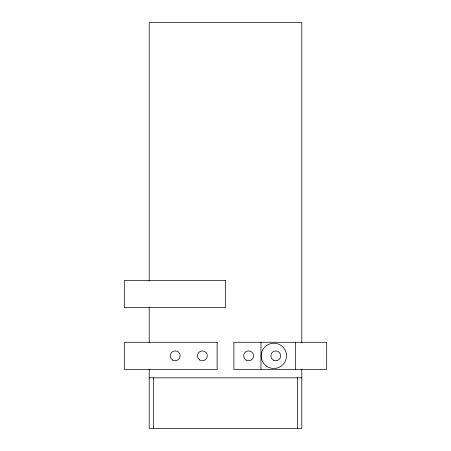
<?xml version="1.0" encoding="UTF-8"?>
<svg xmlns="http://www.w3.org/2000/svg" width="451" height="451" viewBox="0 0 451 451"><rect width="100%" height="100%" fill="white"/><g stroke="black" fill="none" stroke-linecap="round" stroke-linejoin="round"><path stroke-width="0.68" d="M149.196 377.842L301.804 377.842M301.804 342.478L301.804 22.55L149.196 22.55L149.196 281.007M301.804 369.256L301.804 428.45L149.196 428.45L149.196 369.256M297.372 377.712L297.372 428.45M295.428 342.275L295.428 369.437M260.966 342.275L260.966 369.437M153.628 377.712L153.628 428.45M149.196 307.063L149.196 342.478M225.613 280.483L124.307 280.483L124.307 307.644L225.613 307.644L225.613 280.483M217.123 342.275L124.307 342.275L124.307 369.437L217.123 369.437L217.123 342.275M326.693 342.275L233.877 342.275L233.877 369.437L326.693 369.437L326.693 342.275M273.34 360.129A4.933 4.933 0 0 0 280.736 355.856A4.933 4.933 0 0 0 273.34 351.583A4.933 4.933 0 0 0 273.34 360.129M246.145 360.129A4.933 4.933 0 0 0 253.547 355.856A4.933 4.933 0 0 0 246.145 351.583A4.933 4.933 0 0 0 246.145 360.129M266.755 366.325A12.639 12.639 0 0 0 286.447 356.758A12.639 12.639 0 0 0 268.317 344.485A12.639 12.639 0 0 0 266.755 366.325M172.727 360.129A4.933 4.933 0 0 0 180.129 355.856A4.933 4.933 0 0 0 172.727 351.583A4.933 4.933 0 0 0 172.727 360.129M199.618 359.943A4.933 4.933 0 0 0 207.308 356.205A4.933 4.933 0 0 0 200.233 351.419A4.933 4.933 0 0 0 199.618 359.943"/></g></svg>
